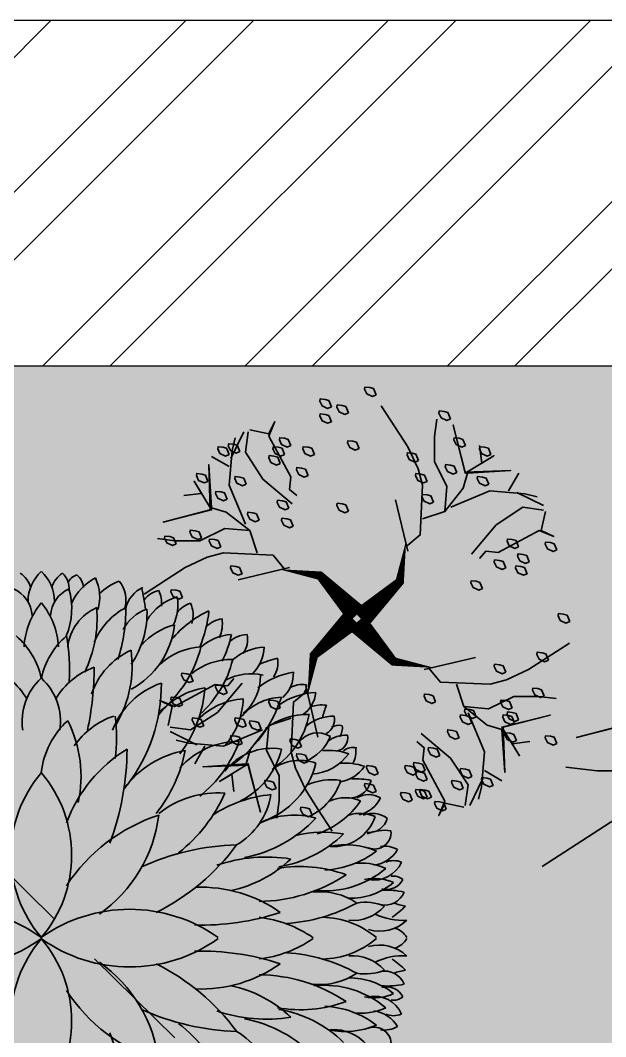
# Model space of a CAD drawing. Header units: millimetres. Extents: x 0 to 59560, y 0 to 21447.
# Drawn here: x 45439 to 45829, y 16801 to 17477 of the extents above; entities that cross this region are included whole.
import ezdxf

# ---------------------------------------------------------------- set-up
doc = ezdxf.new("R2010")
doc.units = ezdxf.units.MM
doc.header["$LTSCALE"] = 150
doc.linetypes.add('DASHED', pattern=[0.75, 0.5, -0.25])
for name, color, linetype in [('ad-Elevation 10', 8, 'Continuous'), ('ad-Furniture', 8, 'Continuous'), ('ad-Wall', 240, 'Continuous'), ('ad-Wall hatch', 8, 'Continuous')]:
    doc.layers.add(name, color=color, linetype=linetype)
doc.layers.add('ad-Landscape', color=7, linetype='Continuous', lineweight=35, true_color=0x007f00)
doc.layers.add('ad-Landscape 2', color=7, linetype='Continuous', lineweight=35, true_color=0x264c00)

# ---------------------------------------------------------------- blocks, each defined once
blk = doc.blocks.new('$ZCDB_AUDIT_GENERATED_1E8BB7')
at = {"layer": 'ad-Landscape'}
for centre, radius, start, end in [((-0.579, 3.745), 0.974, 186.4669, 241.6556), ((1.74, 3.125), 2.067, 169.3214, 184.0479), ((0.295, 3.161), 1.349, 172.2305, 210.013), ((-1.405, 2.554), 0.868, 18.6878, 65.2839), ((-0.914, 2.323), 0.874, 31.4049, 69.8192), ((-2.301, 1.358), 0.927, 41.7393, 89.8284), ((-0.013, 2.499), 1.688, 191.0285, 218.5633), ((-1.856, 1.09), 1.102, 36.0391, 80.2682), ((1.124, 0.963), 1.476, 139.5678, 220.4322), ((-1.124, 0.963), 1.476, 319.5678, 40.4322), ((-1.841, 1.801), 0.836, 189.3048, 239.3197), ((-2.813, 0.17), 1.503, 56.8668, 84.3747), ((-2.053, 0.575), 1.111, 51.6498, 93.9516), ((-0.504, 2.388), 1.772, 203.4099, 232.0446), ((-2.005, -0.521), 2.052, 33.3645, 71.7788), ((0.278, 1.632), 1.654, 187.071, 234.8541), ((-2.07, 2.438), 1.53, 223.1553, 259.12), ((-2.355, -1.807), 2.891, 65.6741, 88.2579), ((-0.182, 2.617), 2.589, 216.3709, 243.6204), ((-2.612, -0.83), 1.771, 71.0687, 99.21), ((-1.914, 1.938), 1.415, 226.1223, 258.1088), ((-1.853, -0.999), 1.59, 87.8069, 125.3426), ((-1.026, -1.431), 1.766, 54.4662, 125.5338), ((-1.026, 1.431), 1.766, 234.4662, 305.5338), ((1.124, -0.963), 1.476, 139.5678, 220.4322), ((1.026, 1.431), 1.766, 234.4662, 305.5338), ((-1.124, -0.963), 1.476, 319.5678, 40.4322), ((-0.182, -2.617), 2.589, 116.3796, 143.6291), ((-3.006, 0.698), 1.529, 249.608, 279.927), ((-0.504, -2.388), 1.772, 127.9554, 156.5901), ((-1.841, -1.801), 0.836, 120.6803, 170.6952), ((2.262, -2.222), 3.258, 159.8575, 179.5136)]:
    blk.add_arc(centre, radius, start, end, dxfattribs=at)
at = {"layer": 'ad-Landscape 2'}
for centre, radius, start, end in [((0.323, 3.905), 0.477, 132.7387, 179.5624), ((-0.323, 3.905), 0.477, 0.4376, 47.2613), ((-0.641, 3.924), 0.342, 140.1793, 198.6746), ((-1.18, 3.454), 0.743, 47.0323, 68.1406), ((-0.143, 3.955), 0.535, 155.1905, 195.2068), ((-0.906, 3.641), 0.606, 24.0272, 62.7305), ((-0.266, 4.046), 0.225, 130.8443, 173.759), ((-0.491, 4.017), 0.214, 30.4156, 68.83), ((-0.096, 4.063), 0.227, 130.9335, 187.2728), ((-0.414, 3.981), 0.305, 17.0973, 56.395), ((0.414, 3.981), 0.305, 123.605, 162.9027), ((-1.053, 3.888), 0.343, 154.8223, 186.1053), ((-1.415, 3.77), 0.269, 35.0422, 78.9599), ((5.866, 2.673), 7.168, 168.7597, 170.8333), ((-1.327, 3.744), 0.358, 14.3796, 65.6782), ((0.485, 3.825), 0.838, 164.1327, 202.2774), ((-0.466, 3.725), 0.359, 3.0513, 66.2944), ((0.466, 3.725), 0.359, 113.7056, 176.9487), ((-1.034, 3.87), 0.552, 170.4856, 205.4529), ((-1.759, 3.363), 0.625, 31.2577, 73.0883), ((-0.466, 3.951), 1.488, 185.9725, 202.7074), ((-2.444, 2.7), 1.205, 39.6176, 65.5256), ((-1.452, 3.751), 0.311, 153.8191, 198.7871), ((-1.821, 3.599), 0.302, 36.3212, 72.6008), ((-0.211, 3.764), 1.016, 176.9811, 215.1502), ((-1.383, 3.356), 0.488, 27.4375, 71.1826), ((0.785, 3.797), 1.765, 178.7548, 198.6115), ((-1.37, 3.11), 0.824, 23.2196, 61.7797), ((0.81, 3.717), 1.458, 175.3381, 205.5558), ((-0.873, 3.314), 0.57, 6.6723, 66.2687), ((0.672, 3.334), 0.873, 140.3941, 176.9962), ((-0.672, 3.334), 0.873, 3.0038, 39.6059), ((-1.692, 3.651), 0.41, 172.3277, 203.6108), ((-2.158, 3.355), 0.356, 46.8629, 80.3692), ((-1.724, 2.922), 0.735, 40.3866, 76.092), ((-2.106, 3.468), 0.289, 169.0778, 214.6406), ((-2.403, 3.194), 0.329, 46.2451, 87.6854), ((-0.915, 3.796), 1.32, 191.9389, 206.2186), ((-2.239, 2.943), 0.581, 48.3364, 86.6749), ((-0.876, 2.829), 0.895, 11.9619, 49.2113), ((0.876, 2.829), 0.895, 130.7887, 168.0381), ((-2.128, 3.396), 0.461, 182.3648, 225.5832), ((-2.622, 2.757), 0.621, 49.7759, 86.9333), ((-1.896, 2.617), 0.764, 47.3855, 86.8116), ((-0.488, 3.723), 1.408, 194.0868, 230.7518), ((-2.458, 3.195), 0.289, 169.0778, 214.6406), ((-3.046, 2.005), 1.281, 66.1435, 76.2848), ((-2.208, 2.504), 0.73, 50.8151, 91.0506), ((-1.014, 3.524), 1.242, 193.527, 228.3981), ((-2.554, 3.07), 0.372, 177.6019, 227.961), ((-3.055, 2.232), 0.863, 51.0238, 81.3872), ((2.889, 3.142), 3.502, 179.9824, 192.0052), ((0.914, 2.323), 0.874, 110.1808, 148.5951), ((-2.436, 2.424), 0.643, 63.0761, 102.3855), ((-1.999, 3.032), 0.544, 178.2486, 230.6804), ((-1.697, 2.079), 0.932, 21.0147, 71.0085), ((0.542, 2.951), 1.936, 179.7315, 217.4115), ((0.453, 2.514), 0.676, 132.165, 188.6083), ((-0.453, 2.514), 0.676, 351.3917, 47.835), ((-3.205, 2.09), 0.759, 53.8433, 88.585), ((-2.833, 2.887), 0.356, 186.207, 235.7181), ((-3.025, 2.67), 0.274, 57.9754, 101.2662), ((-2.929, 2.933), 0.15, 177.4703, 233.8096), ((-2.026, 2.069), 0.846, 38.4928, 81.4291), ((-0.442, 3.021), 1.463, 184.5397, 217.072), ((-1.329, 3.259), 1.53, 197.5905, 235.7456), ((-2.813, 2.152), 0.645, 39.1564, 87.7817), ((-2.402, 1.959), 0.821, 45.1229, 85.9267), ((-1.447, 2.814), 0.898, 182.3009, 220.5076), ((-3.255, 2.307), 0.399, 70.941, 97.7273), ((-4.711, 2.181), 1.496, 14.5537, 20.4136), ((-3.088, 1.801), 0.795, 52.4719, 91.5519), ((-2.167, 2.776), 0.96, 190.8581, 236.5506), ((-3.218, 2.537), 0.186, 168.2362, 240.9945), ((-3.387, 2.087), 0.488, 50.8294, 91.5989), ((1.11, 2.329), 1.983, 172.8697, 187.1303), ((-1.144, 1.7), 0.928, 34.9166, 71.0505), ((0.973, 1.875), 1.434, 153.1598, 192.1138), ((-0.947, 1.818), 0.953, 6.2214, 47.7369), ((-3.325, 2.438), 0.17, 170.7137, 216.2765), ((-3.454, 2.302), 0.168, 59.8902, 103.1809), ((-3.21, 2.109), 0.273, 35.3989, 122.1552), ((-3.41, 2.32), 0.148, 166.0967, 261.703), ((-3.547, 1.977), 0.379, 53.8191, 90.9542), ((-2.867, 2.536), 0.525, 201.8257, 248.0281), ((-0.957, 2.767), 1.425, 199.7331, 231.7721), ((-3.623, 2.031), 0.183, 51.1425, 102.0713), ((-3.413, 2.155), 0.239, 166.7548, 212.3176), ((-3.324, 1.386), 0.793, 85.5663, 108.0123), ((-3.104, 2.475), 0.573, 215.7635, 266.3734), ((-2.675, 1.508), 0.695, 38.2825, 99.3433), ((-1.894, 2.412), 0.921, 193.6684, 242.8823), ((2.262, 2.222), 3.258, 180.4864, 200.1425), ((-1.892, 0.74), 1.708, 20.4746, 58.3718), ((-3.508, 1.218), 0.814, 86.7638, 107.5222), ((-3.002, 1.519), 0.544, 53.779, 109.798), ((-2.259, 2.257), 0.955, 193.7428, 250.7401), ((-3.394, 2.243), 0.437, 214.7848, 261.073), ((-3.646, 0.97), 0.879, 87.0026, 102.0734), ((-3.566, 1.894), 0.271, 193.6546, 282.449), ((-3.37, 1.133), 0.705, 65.6035, 98.753), ((-2.789, 2.062), 0.727, 198.6708, 243.797), ((-3.799, 1.387), 0.279, 60.3623, 119.6377), ((-3.602, 1.788), 0.37, 205.3637, 256.0362), ((-3.531, 1.186), 0.443, 66.5632, 113.4368), ((-2.872, 2.169), 1.015, 214.6416, 251.0624), ((-3.843, 1.163), 0.285, 68.3546, 126.7162), ((-3.699, 1.02), 0.428, 72.4107, 114.4025), ((-2.935, 0.536), 0.892, 63.9188, 106.3599), ((-3.806, 1.439), 0.213, 192.8534, 276.0686), ((-3.393, 1.57), 0.508, 198.3657, 274.3629), ((-3.867, 1.227), 0.193, 174.1867, 290.596), ((-3.99, 0.707), 0.544, 67.6458, 97.2834), ((-3.278, -0.198), 1.427, 76.9569, 99.2549), ((-2.521, 2.218), 1.411, 225.5947, 260.3414), ((-3.983, 0.753), 0.314, 81.5933, 119.1651), ((-3.529, 0.17), 0.914, 78.0173, 113.3144), ((-3.806, 1.227), 0.386, 211.1509, 261.8872), ((-3.242, 1.855), 1.065, 232.5105, 267.2521), ((-4.09, 0.665), 0.235, 66.9546, 113.0454), ((-3.864, 1.022), 0.348, 203.9184, 280.7874), ((-3.715, 0.193), 0.678, 81.5557, 114.7052), ((-3.006, -0.698), 1.529, 80.073, 110.392), ((-4.09, 0.554), 0.166, 79.3544, 130.2832), ((-3.288, 1.64), 1.093, 229.5217, 276.1719), ((-2.506, 2.298), 1.873, 236.553, 269.3505), ((-4.007, 0.779), 0.214, 207.1935, 284.6897), ((-3.868, 0.167), 0.526, 77.3912, 114.963), ((-3.58, 1.265), 0.803, 230.6141, 270.7898), ((-4.021, -0.331), 0.887, 85.5415, 102.4704), ((-3.99, 0.621), 0.238, 201.2281, 283.0029), ((-3.234, -0.221), 0.76, 84.1206, 124.2254), ((-4.487, 1.629), 1.285, 281.6372, 288.0005), ((-3.052, 1.626), 1.72, 226.87, 233.5161), ((-3.761, -0.151), 0.567, 79.894, 113.0436), ((-3.616, 0.691), 0.486, 221.139, 275.5703), ((-2.722, 2.114), 1.948, 241.1822, 266.2604), ((-4.197, 0.939), 0.734, 266.4289, 296.017), ((-3.241, -0.766), 1.009, 91.2562, 130.1055), ((-2.353, -1.17), 1.423, 97.042, 124.3197), ((-1.863, 3.033), 2.882, 251.6105, 271.7173), ((1.026, -1.431), 1.766, 54.4662, 125.5338), ((-3.927, 0.536), 0.456, 226.0882, 286.2369), ((-4.046, -0.101), 0.224, 105.3109, 151.5664), ((-4.046, 0.101), 0.224, 208.4336, 254.6891), ((-3.927, -0.536), 0.456, 73.7631, 133.9118), ((-3.241, 0.766), 1.009, 229.8945, 268.7438), ((-2.353, 1.17), 1.423, 235.6803, 262.958), ((-4.197, -0.939), 0.734, 63.983, 93.5711), ((-3.616, -0.691), 0.486, 84.4297, 138.861), ((-2.722, -2.114), 1.948, 93.7396, 118.8178), ((-1.863, -3.033), 2.882, 88.2827, 108.3895), ((-3.052, -1.626), 1.72, 126.4839, 133.13), ((-1.853, 0.999), 1.59, 234.6574, 272.1931), ((0.278, -1.632), 1.654, 125.1459, 172.929), ((-4.487, -1.629), 1.285, 71.9995, 78.3628), ((-3.99, -0.621), 0.238, 76.9971, 158.7719), ((-3.58, -1.265), 0.803, 89.2102, 129.3859), ((-3.761, 0.151), 0.567, 246.9564, 280.106), ((-3.234, 0.221), 0.76, 235.7746, 275.8794), ((-2.506, -2.298), 1.873, 90.6495, 123.447), ((-4.021, 0.331), 0.887, 257.5296, 274.4585), ((-4.007, -0.779), 0.214, 75.3103, 152.8065), ((-3.288, -1.64), 1.093, 83.8281, 130.4783), ((-1.914, -1.938), 1.415, 101.8912, 133.8777), ((-4.09, -0.554), 0.166, 229.7168, 280.6456), ((-3.864, -1.022), 0.348, 79.2126, 156.0816), ((-3.868, -0.167), 0.526, 245.037, 282.6088), ((-2.005, 0.521), 2.052, 288.2212, 326.6355), ((-3.715, -0.193), 0.678, 245.2948, 278.4443), ((-3.242, -1.855), 1.065, 92.7479, 127.4895), ((-4.09, -0.665), 0.235, 246.9546, 293.0454), ((-3.806, -1.227), 0.386, 98.1128, 148.8491), ((-2.521, -2.218), 1.411, 99.6586, 134.4053), ((-2.07, -2.438), 1.53, 100.88, 136.8447), ((-2.612, 0.83), 1.771, 260.79, 288.9313), ((-2.355, 1.807), 2.891, 271.7421, 294.3259), ((-3.983, -0.753), 0.314, 240.8349, 278.4067), ((-3.867, -1.227), 0.193, 69.404, 185.8133), ((-3.529, -0.17), 0.914, 246.6856, 281.9827), ((-3.393, -1.57), 0.508, 85.6371, 161.6343)]:
    blk.add_arc(centre, radius, start, end, dxfattribs=at)
blk = doc.blocks.new('$ZCDB_AUDIT_GENERATED_1E8E31')
at = {"layer": 'ad-Landscape'}
for points in [[(362.2, 368.8, 36.2, 14.5, 0), (424, 434.3, 14.5, 0.724, 0), (490.5, 444.8, 0, 0, 0), (450.9, 444.8, 0, 0, 0), (475.6, 527.6, 0, 0, 0), (470.7, 544.9, 0, 0, 0), (382.1, 603.6, 0, 0, 0), (406.7, 583.1, 0, 0, 0), (362.2, 579.4, 0, 0, 0), (406.7, 583.1, 0, 0, 0), (470.7, 544.9, 0, 0, 0), (436.3, 652.2, 0, 0, 0), (485.7, 696.8, 0, 0, 0), (433.7, 652.2, 0, 0, 0), (421.4, 696.8, 0, 0, 0), (428.8, 717.7, 0, 0, 0), (416.5, 696.8, 0, 0, 0), (374.6, 720.9, 0, 0, 0), (416.5, 696.8, 0, 0, 0), (325.2, 724.6, 0, 0, 0)], [(355.7, 362.2, 36.2, 14.5, 0), (290.2, 424, 14.5, 0.724, 0), (279.7, 490.5, 0, 0, 0), (279.7, 450.9, 0, 0, 0), (197, 475.6, 0, 0, 0), (179.7, 470.7, 0, 0, 0), (121, 382.1, 0, 0, 0), (141.5, 406.7, 0, 0, 0), (145.1, 362.2, 0, 0, 0), (141.5, 406.7, 0, 0, 0), (179.7, 470.7, 0, 0, 0), (72.3, 436.3, 0, 0, 0), (27.7, 485.7, 0, 0, 0), (72.3, 433.7, 0, 0, 0), (27.7, 421.4, 0, 0, 0), (6.8, 428.8, 0, 0, 0), (27.7, 416.5, 0, 0, 0), (3.6, 374.6, 0, 0, 0), (27.7, 416.5, 0, 0, 0), (0, 325.2, 0, 0, 0)], [(368.8, 362.3, 36.2, 14.5, 0), (434.3, 300.6, 14.5, 0.724, 0), (444.8, 234, 0, 0, 0), (444.8, 273.6, 0, 0, 0), (527.6, 249, 0, 0, 0), (544.9, 253.8, 0, 0, 0), (603.6, 342.5, 0, 0, 0), (583.1, 317.8, 0, 0, 0), (579.4, 362.3, 0, 0, 0), (583.1, 317.8, 0, 0, 0), (544.9, 253.8, 0, 0, 0), (652.2, 288.3, 0, 0, 0), (696.8, 238.9, 0, 0, 0), (652.2, 290.9, 0, 0, 0), (696.8, 303.2, 0, 0, 0), (717.7, 295.7, 0, 0, 0), (696.8, 308.1, 0, 0, 0), (720.9, 350, 0, 0, 0), (696.8, 308.1, 0, 0, 0), (724.6, 399.3, 0, 0, 0)], [(362.3, 355.7, 36.2, 14.5, 0), (300.6, 290.2, 14.5, 0.724, 0), (234, 279.7, 0, 0, 0), (273.6, 279.7, 0, 0, 0), (249, 197, 0, 0, 0), (253.8, 179.7, 0, 0, 0), (342.5, 121, 0, 0, 0), (317.8, 141.5, 0, 0, 0), (362.3, 145.1, 0, 0, 0), (317.8, 141.5, 0, 0, 0), (253.8, 179.7, 0, 0, 0), (288.3, 72.3, 0, 0, 0), (238.9, 27.7, 0, 0, 0), (290.9, 72.3, 0, 0, 0), (303.2, 27.7, 0, 0, 0), (295.7, 6.8, 0, 0, 0), (308.1, 27.7, 0, 0, 0), (350, 3.6, 0, 0, 0), (308.1, 27.7, 0, 0, 0), (399.3, 0, 0, 0, 0)]]:
    blk.add_lwpolyline(points, format="xyseb", dxfattribs=at)
for points in [[(329.8, 738.4), (334.2, 748.9), (340.5, 750.7), (348.7, 751.6), (349.4, 748), (345.6, 740.1), (336.1, 735.7)], [(376.3, 708.2), (380.7, 718.7), (387, 720.5), (395.2, 721.4), (395.9, 717.8), (392, 709.9), (382.6, 705.5)], [(405, 718.3), (409.4, 728.8), (415.7, 730.6), (423.9, 731.5), (424.5, 727.9), (420.7, 720), (411.3, 715.6)], [(204.6, 698.2), (209, 708.8), (215.3, 710.5), (223.5, 711.4), (224.1, 707.8), (220.3, 700), (210.9, 695.5)], [(405, 693.2), (409.4, 703.8), (415.7, 705.5), (423.9, 706.4), (424.5, 702.9), (420.7, 695), (411.3, 690.6)], [(136.6, 638.1), (141, 648.7), (147.3, 650.4), (155.5, 651.3), (156.1, 647.7), (152.3, 639.9), (142.9, 635.4)], [(179.5, 653.1), (183.9, 663.6), (190.2, 665.4), (198.4, 666.3), (199, 662.7), (195.2, 654.8), (185.8, 650.4)], [(358.4, 648.1), (362.8, 658.7), (369.1, 660.4), (377.3, 661.3), (378, 657.7), (374.2, 649.8), (364.7, 645.4)], [(433.6, 638.1), (438, 648.7), (444.3, 650.4), (452.5, 651.3), (453.2, 647.7), (449.4, 639.9), (439.9, 635.4)], [(473, 653.1), (477.4, 663.6), (483.7, 665.4), (491.9, 666.3), (492.5, 662.7), (488.7, 654.8), (479.3, 650.4)], [(483.7, 638.1), (488, 648.7), (494.3, 650.4), (502.5, 651.3), (503.2, 647.7), (499.4, 639.9), (490, 635.4)], [(558.8, 643.1), (563.2, 653.7), (569.5, 655.4), (577.7, 656.3), (578.3, 652.7), (574.5, 644.8), (565.1, 640.4)], [(576.7, 638.1), (581.1, 648.7), (587.4, 650.4), (595.6, 651.3), (596.2, 647.7), (592.4, 639.9), (583, 635.4)], [(258.3, 628), (262.7, 638.6), (269, 640.3), (277.2, 641.2), (277.8, 637.7), (274, 629.8), (264.6, 625.4)], [(490.9, 623), (495.3, 633.6), (501.5, 635.3), (509.7, 636.3), (510.4, 632.7), (506.6, 624.8), (497.2, 620.4)], [(193.8, 608), (198.2, 618.5), (204.5, 620.2), (212.7, 621.2), (213.4, 617.6), (209.6, 609.7), (200.1, 605.3)], [(444.3, 603), (448.7, 613.5), (455, 615.3), (463.2, 616.2), (463.9, 612.6), (460, 604.7), (450.6, 600.3)], [(140.2, 588), (144.5, 598.6), (150.8, 600.3), (159, 601.2), (159.7, 597.6), (155.9, 589.7), (146.4, 585.3)], [(243.9, 593), (248.3, 603.5), (254.6, 605.3), (262.8, 606.2), (263.5, 602.6), (259.7, 594.7), (250.2, 590.3)], [(548.1, 588), (552.5, 598.6), (558.8, 600.3), (567, 601.2), (567.6, 597.6), (563.8, 589.7), (554.4, 585.3)], [(612.5, 593), (616.8, 603.5), (623.1, 605.3), (631.3, 606.2), (632, 602.6), (628.2, 594.7), (618.8, 590.3)], [(233.2, 557.8), (237.6, 568.4), (243.9, 570.1), (252.1, 571.1), (252.7, 567.5), (248.9, 559.6), (239.5, 555.2)], [(580.3, 562.9), (584.7, 573.5), (591, 575.2), (599.2, 576.2), (599.9, 572.6), (596.1, 564.7), (586.6, 560.3)], [(376.3, 542.9), (380.7, 553.4), (387, 555.2), (395.2, 556.1), (395.9, 552.5), (392, 544.6), (382.6, 540.2)], [(476.5, 547.9), (480.9, 558.4), (487.2, 560.2), (495.4, 561.1), (496.1, 557.5), (492.3, 549.6), (482.8, 545.2)], [(469.3, 517.8), (473.7, 528.4), (480, 530.1), (488.2, 531), (488.9, 527.4), (485.1, 519.5), (475.6, 515.1)], [(526.6, 527.8), (531, 538.3), (537.3, 540.1), (545.5, 541), (546.2, 537.4), (542.4, 529.5), (532.9, 525.1)], [(90, 482.8), (94.4, 493.3), (100.7, 495.1), (108.9, 496), (109.6, 492.4), (105.8, 484.5), (96.3, 480.1)], [(591, 482.8), (595.4, 493.3), (601.7, 495.1), (609.9, 496), (610.6, 492.4), (606.7, 484.5), (597.3, 480.1)], [(623.2, 497.7), (627.6, 508.3), (633.9, 510), (642.1, 511), (642.8, 507.4), (639, 499.5), (629.5, 495.1)], [(666.1, 487.8), (670.5, 498.3), (676.8, 500.1), (685, 501), (685.7, 497.4), (681.9, 489.5), (672.4, 485.1)], [(25.7, 477.7), (30.1, 488.2), (36.4, 490), (44.6, 490.9), (45.2, 487.3), (41.4, 479.4), (32, 475)], [(72.1, 457.7), (76.5, 468.3), (82.8, 470), (91, 470.9), (91.7, 467.3), (87.9, 459.5), (78.4, 455)], [(75.8, 437.6), (80.2, 448.2), (86.5, 449.9), (94.7, 450.9), (95.3, 447.3), (91.5, 439.4), (82.1, 435)], [(111.6, 447.6), (116, 458.2), (122.3, 459.9), (130.5, 460.8), (131.1, 457.2), (127.3, 449.4), (117.9, 444.9)], [(555.2, 437.6), (559.6, 448.2), (565.9, 449.9), (574.1, 450.9), (574.8, 447.3), (571, 439.4), (561.5, 435)], [(150.9, 412.6), (155.3, 423.1), (161.6, 424.9), (169.8, 425.8), (170.5, 422.2), (166.7, 414.3), (157.2, 409.9)], [(655.4, 397.5), (659.8, 408.1), (666.1, 409.8), (674.3, 410.7), (675, 407.1), (671.2, 399.2), (661.7, 394.8)], [(4.2, 357.5), (8.6, 368), (14.9, 369.8), (23.1, 370.7), (23.8, 367.1), (20, 359.2), (10.5, 354.8)], [(40, 292.3), (44.4, 302.8), (50.7, 304.6), (58.9, 305.5), (59.6, 301.9), (55.7, 294), (46.3, 289.6)], [(111.6, 272.2), (116, 282.8), (122.3, 284.5), (130.5, 285.4), (131.1, 281.8), (127.3, 273.9), (117.9, 269.5)], [(637.6, 257.2), (641.9, 267.8), (648.2, 269.5), (656.4, 270.5), (657.1, 266.9), (653.3, 259), (643.9, 254.6)], [(47.1, 232.2), (51.5, 242.7), (57.8, 244.5), (66, 245.4), (66.7, 241.8), (62.9, 233.9), (53.4, 229.5)], [(580.3, 237.2), (584.7, 247.7), (591, 249.5), (599.2, 250.4), (599.9, 246.8), (596.1, 238.9), (586.6, 234.5)], [(100.8, 212.1), (105.2, 222.7), (111.5, 224.4), (119.7, 225.3), (120.4, 221.7), (116.5, 213.8), (107.1, 209.4)], [(229.6, 222.1), (234, 232.6), (240.3, 234.4), (248.5, 235.3), (249.2, 231.7), (245.3, 223.8), (235.9, 219.4)], [(490.9, 212.1), (495.3, 222.7), (501.5, 224.4), (509.7, 225.3), (510.4, 221.7), (506.6, 213.8), (497.2, 209.4)], [(655.4, 217.1), (659.8, 227.6), (666.1, 229.4), (674.3, 230.3), (675, 226.7), (671.2, 218.8), (661.7, 214.4)], [(90, 192), (94.4, 202.6), (100.7, 204.3), (108.9, 205.3), (109.6, 201.7), (105.8, 193.8), (96.3, 189.4)], [(161.6, 197), (166, 207.6), (172.3, 209.3), (180.5, 210.2), (181.2, 206.6), (177.3, 198.8), (167.9, 194.4)], [(97.2, 187), (101.6, 197.6), (107.9, 199.3), (116.1, 200.3), (116.8, 196.7), (113, 188.8), (103.5, 184.4)], [(168.8, 187), (173.2, 197.6), (179.5, 199.3), (187.7, 200.3), (188.4, 196.7), (184.5, 188.8), (175.1, 184.4)], [(523, 177.1), (527.4, 187.6), (533.7, 189.4), (541.9, 190.3), (542.5, 186.7), (538.7, 178.8), (529.3, 174.4)], [(548.1, 182.1), (552.5, 192.6), (558.8, 194.4), (567, 195.3), (567.6, 191.7), (563.8, 183.8), (554.4, 179.4)], [(619.7, 182.1), (624.1, 192.6), (630.4, 194.4), (638.6, 195.3), (639.2, 191.7), (635.4, 183.8), (626, 179.4)], [(190.3, 162), (194.7, 172.5), (201, 174.3), (209.2, 175.2), (209.8, 171.6), (206, 163.7), (196.6, 159.3)], [(25.7, 152), (30.1, 162.6), (36.4, 164.3), (44.6, 165.2), (45.2, 161.6), (41.4, 153.7), (32, 149.3)], [(93.7, 157), (98.1, 167.6), (104.4, 169.3), (112.6, 170.2), (113.2, 166.6), (109.4, 158.7), (100, 154.3)], [(455.1, 146.9), (459.5, 157.5), (465.8, 159.2), (474, 160.1), (474.6, 156.5), (470.8, 148.6), (461.4, 144.2)], [(555.2, 152), (559.6, 162.6), (565.9, 164.3), (574.1, 165.2), (574.8, 161.6), (571, 153.7), (561.5, 149.3)], [(222.5, 131.9), (226.9, 142.5), (233.2, 144.2), (241.4, 145.2), (242, 141.6), (238.2, 133.7), (228.8, 129.3)], [(247.5, 106.9), (251.9, 117.4), (258.2, 119.2), (266.4, 120.1), (267.1, 116.5), (263.2, 108.6), (253.8, 104.2)], [(444.3, 121.8), (448.7, 132.4), (455, 134.1), (463.2, 135.1), (463.9, 131.5), (460, 123.6), (450.6, 119.2)], [(168.8, 96.8), (173.2, 107.3), (179.5, 109.1), (187.7, 110), (188.4, 106.4), (184.5, 98.5), (175.1, 94.1)], [(243.9, 91.8), (248.3, 102.4), (254.6, 104.1), (262.8, 105), (263.5, 101.4), (259.7, 93.5), (250.2, 89.1)], [(261.8, 101.9), (266.2, 112.4), (272.5, 114.2), (280.7, 115.1), (281.4, 111.5), (277.6, 103.6), (268.1, 99.2)], [(326.3, 101.9), (330.7, 112.4), (337, 114.2), (345.2, 115.1), (345.8, 111.5), (342, 103.6), (332.6, 99.2)], [(133, 81.8), (137.4, 92.4), (143.7, 94.1), (151.9, 95), (152.6, 91.4), (148.8, 83.6), (139.3, 79.1)], [(183.1, 76.8), (187.5, 87.4), (193.8, 89.1), (202, 90.1), (202.7, 86.5), (198.9, 78.6), (189.4, 74.2)], [(498, 76.8), (502.4, 87.4), (508.7, 89.1), (516.9, 90.1), (517.5, 86.5), (513.7, 78.6), (504.3, 74.2)], [(236.8, 61.7), (241.2, 72.3), (247.5, 74), (255.7, 75), (256.4, 71.4), (252.6, 63.5), (243.1, 59.1)], [(243.9, 61.7), (248.3, 72.3), (254.6, 74), (262.8, 75), (263.5, 71.4), (259.7, 63.5), (250.2, 59.1)], [(269, 56.8), (273.3, 67.3), (279.6, 69.1), (287.8, 70), (288.5, 66.4), (284.7, 58.5), (275.3, 54.1)], [(329.8, 71.7), (334.2, 82.3), (340.5, 84), (348.7, 84.9), (349.4, 81.4), (345.6, 73.5), (336.1, 69.1)], [(211.7, 41.7), (216.1, 52.2), (222.4, 54), (230.6, 54.9), (231.3, 51.3), (227.5, 43.4), (218, 39)], [(437.2, 31.7), (441.6, 42.3), (447.9, 44), (456.1, 44.9), (456.7, 41.3), (452.9, 33.4), (443.5, 29)]]:
    blk.add_lwpolyline(points, close=True, dxfattribs=at)
for points in [[(279.7, 483.1), (255.6, 502.9), (252, 586.7), (259.3, 613.9), (276.6, 651), (297, 682.8), (321.1, 719.8)], [(214.2, 542.2), (183.3, 581.8), (176, 606.5), (103.7, 611.3), (179.7, 608.7), (200.1, 687.7), (179.7, 606.5), (131.5, 636), (151.9, 623.7), (155.6, 653.2)], [(252, 529.8), (214.2, 542.2), (210.6, 584.1), (231.5, 626.3), (231.5, 668.2), (227.9, 697.7)], [(463.2, 569), (475.6, 579.4), (473.3, 600.4), (510.3, 669.1), (500.3, 693.6), (510.3, 672.7), (542.2, 679.5)], [(470.7, 555.3), (520.1, 596.7), (549.6, 641.8), (544.8, 676.3)], [(574.3, 631.3), (552.2, 676.3)], [(549.6, 520.8), (576.9, 586.3), (572, 644.9), (566.8, 665.9)], [(576.9, 617.7), (606.5, 634.9)], [(542.2, 510.3), (581.8, 541.2), (606.5, 548.5), (611.3, 620.8), (608.7, 544.9), (687.7, 524.4), (606.5, 544.9), (636, 593.1), (623.7, 572.6), (653.2, 569)], [(106.9, 576.9), (89.6, 606.5)], [(93.2, 574.3), (48.2, 552.2)], [(203.8, 549.6), (138.3, 576.9), (79.6, 572), (58.7, 566.8)], [(169.2, 470.7), (127.8, 520.1), (82.8, 549.6), (48.2, 544.8)], [(276.6, 475.6), (297, 562)], [(155.6, 463.2), (145.1, 475.6), (124.2, 473.3), (55.5, 510.3), (30.9, 500.3), (51.9, 510.3), (45, 542.2)], [(529.8, 472.6), (542.2, 510.3), (584.1, 513.9), (626.3, 493), (668.2, 493), (697.7, 496.7)], [(483.1, 444.8), (502.9, 468.9), (586.7, 472.6), (613.9, 465.3), (651, 448), (682.8, 427.5), (719.8, 403.4)], [(475.6, 448), (562, 427.5)], [(241.5, 279.7), (221.7, 255.6), (137.9, 252), (110.6, 259.3), (73.6, 276.6), (41.8, 297), (4.7, 321.1)], [(249, 276.6), (162.6, 297)], [(569, 261.3), (579.4, 249), (600.4, 251.2), (669.1, 214.2), (693.6, 224.3), (672.7, 214.2), (679.5, 182.4)], [(194.7, 252), (182.4, 214.2), (140.5, 210.6), (98.3, 231.5), (56.4, 231.5), (26.8, 227.9)], [(444.8, 241.5), (468.9, 221.7), (472.6, 137.9), (465.3, 110.6), (448, 73.6), (427.5, 41.8), (403.4, 4.7)], [(448, 249), (427.5, 162.6)], [(555.3, 253.8), (596.7, 204.5), (641.8, 174.9), (676.3, 179.8)], [(182.4, 214.2), (142.8, 183.3), (118.1, 176), (113.2, 103.7), (115.8, 179.7), (36.9, 200.1), (118.1, 179.7), (88.5, 131.5), (100.9, 151.9), (71.3, 155.6)], [(174.9, 203.8), (147.6, 138.3), (152.5, 79.6), (157.7, 58.7)], [(472.6, 194.7), (510.3, 182.4), (513.9, 140.5), (493, 98.3), (493, 56.4), (496.7, 26.8)], [(510.3, 182.4), (541.2, 142.8), (548.5, 118.1), (620.8, 113.2), (544.9, 115.8), (524.4, 36.9), (544.9, 118.1), (593.1, 88.5), (572.6, 100.9), (569, 71.3)], [(520.8, 174.9), (586.3, 147.6), (644.9, 152.5), (665.9, 157.7)], [(631.3, 150.2), (676.3, 172.3)], [(253.8, 169.2), (204.5, 127.8), (174.9, 82.8), (179.8, 48.2)], [(261.3, 155.6), (249, 145.1), (251.2, 124.2), (214.2, 55.5), (224.3, 30.9), (214.2, 51.9), (182.4, 45)], [(617.7, 147.6), (634.9, 118.1)], [(147.6, 106.9), (118.1, 89.6)], [(150.2, 93.2), (172.3, 48.2)]]:
    blk.add_lwpolyline(points, dxfattribs=at)
blk = doc.blocks.new('$ZCDB_AUDIT_GENERATED_1E8EA8')
at = {"layer": 'ad-Landscape'}
for points in [[(538.67, 507.02), (578.04, 537.75), (602.56, 544.98), (607.4, 616.84), (604.82, 541.37), (683.23, 521.03), (602.56, 541.37), (631.93, 589.27), (619.67, 568.94), (649.03, 565.32)], [(526.41, 469.51), (538.67, 507.02), (580.3, 510.63), (622.25, 489.84), (663.87, 489.84), (693.24, 493.46)], [(479.95, 441.94), (499.63, 465.89), (582.88, 469.51), (609.99, 462.28), (646.77, 445.1), (678.39, 424.76), (715.18, 400.81)]]:
    blk.add_lwpolyline(points, dxfattribs=at)
blk.add_lwpolyline([(366.46, 359.97, 35.98, 14.39, 0), (431.54, 298.66, 14.39, 0.72, 0), (441.94, 232.52, 0, 0, 0), (441.94, 271.88, 0, 0, 0), (524.19, 247.36, 0, 0, 0), (541.37, 252.2, 0, 0, 0), (599.67, 340.29, 0, 0, 0), (579.33, 315.77, 0, 0, 0), (575.71, 359.97, 0, 0, 0), (579.33, 315.77, 0, 0, 0), (541.37, 252.2, 0, 0, 0), (648.03, 286.4, 0, 0, 0), (692.32, 237.36, 0, 0, 0), (648.03, 288.98, 0, 0, 0), (692.32, 301.25, 0, 0, 0), (713.11, 293.82, 0, 0, 0), (692.32, 306.09, 0, 0, 0), (716.27, 347.71, 0, 0, 0), (692.32, 306.09, 0, 0, 0), (719.89, 396.76, 0, 0, 0)], format="xyseb", dxfattribs=at)
blk = doc.blocks.new('zw$1B3')
at = {"transparency": 33554559}
h = blk.add_hatch(color=74, dxfattribs=at)
h.dxf.hatch_style = 1
h.paths.add_polyline_path([(0, 0), (-1220, 0), (-1220, -1200), (0, -1200)])
at = {"layer": 'ad-Elevation 10', "lineweight": 9}
blk.add_lwpolyline([(0, 0), (-1220, 0), (-1220, -1200), (0, -1200)], close=True, dxfattribs=at)
at = {"layer": 'ad-Furniture', "linetype": 'DASHED'}
blk.add_lwpolyline([(-1220, 0), (0, -1200)], dxfattribs=at)
at = {"xscale": -57.34105759339501, "yscale": 57.34105759339504, "zscale": 57.34105759339504, "rotation": 359.9999999999996}
blk.add_blockref('$ZCDB_AUDIT_GENERATED_1E8BB7', (-854.47, -380.76), dxfattribs=at)
at = {"layer": 'ad-Landscape', "rotation": 359.9999999999996}
for name, p, xscale, yscale, zscale in [('$ZCDB_AUDIT_GENERATED_1E8E31', (-501.11, -311.48), -0.395767119159003, 0.3957671191590032, 0.3957671191590032), ('$ZCDB_AUDIT_GENERATED_1E8EA8', (-10.06, -619.46), -0.7144563243118908, 0.7144563243118911, 0.7144563243118911)]:
    blk.add_blockref(name, p, dxfattribs=dict(at, xscale=xscale, yscale=yscale, zscale=zscale))
blk = doc.blocks.new('zw$15F0')
at = {"layer": 'ad-Landscape', "rotation": 359.9999999999999}
blk.add_blockref('zw$1B3', (0, 4580), dxfattribs=at)

msp = doc.modelspace()

# ---------------------------------------------------------------- hatches: boundary and pattern name
at = {"layer": 'ad-Wall hatch'}
h = msp.add_hatch(dxfattribs=at)
h.set_pattern_fill('ANSI32', color=256, scale=10)
h.set_pattern_definition([(45, (32602.6, 3722.27), (-67.35192, 67.35192), []), (45, (32647.5, 3722.27), (-67.35192, 67.35192), [])])
h.paths.add_polyline_path([(46792.6, 8252.27), (46792.6, 8582.27), (37537.6, 8582.27), (37537.6, 8352.27), (37637.6, 8352.27), (37637.6, 7652.27), (37752.6, 7652.27), (37752.6, 8352.27), (40952.6, 8352.27), (40952.6, 6852.27), (39452.6, 6852.27), (39452.6, 6737.27), (40952.6, 6737.27), (40952.6, 3952.27), (37752.6, 3952.27), (37752.6, 6737.27), (38652.6, 6737.27), (38652.6, 6852.27), (37637.6, 6852.27), (37637.6, 3952.27), (32982.6, 3952.27), (32982.6, 8352.27), (36637.6, 8352.27), (36637.6, 8582.27), (36232.6, 8582.27), (36232.6, 12782.27), (32982.6, 12782.27), (32982.6, 12927.27), (32752.6, 12927.27), (32752.6, 12552.27), (36002.6, 12552.27), (36002.6, 8582.27), (32752.6, 8582.27), (32752.6, 3722.27), (41182.6, 3722.27), (41182.6, 8352.27), (46562.6, 8352.27), (46562.6, 8252.27)])
h.paths.add_polyline_path([(46562.6, 7402.27), (46562.6, 3722.27), (47492.6, 3722.27), (47492.6, 3952.27), (46792.6, 3952.27), (46792.6, 7402.27)])
h.paths.add_polyline_path([(48152.6, 12552.27), (48152.6, 8352.27), (50697.6, 8352.27), (50697.6, 3952.27), (48342.6, 3952.27), (48342.6, 3722.27), (50927.6, 3722.27), (50927.6, 8582.27), (48382.6, 8582.27), (48382.6, 12552.27), (50927.6, 12552.27), (50927.6, 17477.27), (32752.6, 17477.27), (32752.6, 14127.27), (32982.6, 14127.27), (32982.6, 17247.27), (38052.6, 17247.27), (38052.6, 12552.27), (40292.6, 12552.27), (40292.6, 12782.27), (40192.6, 12782.27), (40192.6, 13632.27), (40077.6, 13632.27), (40077.6, 12782.27), (38282.6, 12782.27), (38282.6, 17247.27), (40077.6, 17247.27), (40077.6, 14397.27), (40192.6, 14397.27), (40192.6, 17247.27), (43622.6, 17247.27), (43622.6, 12782.27), (41192.6, 12782.27), (41192.6, 12552.27), (46952.6, 12552.27), (46952.6, 12782.27), (46537.6, 12782.27), (46537.6, 13277.27), (46307.6, 13277.27), (46307.6, 12667.27), (43852.6, 12667.27), (43852.6, 14372.27), (44857.6, 14372.27), (44857.6, 14487.27), (43852.6, 14487.27), (43852.6, 17247.27), (46307.6, 17247.27), (46307.6, 14487.27), (45657.6, 14487.27), (45657.6, 14372.27), (46537.6, 14372.27), (46537.6, 17247.27), (50697.6, 17247.27), (50697.6, 12782.27), (47852.6, 12782.27), (47852.6, 12552.27)])

# ---------------------------------------------------------------- next in the draw order: block references
at = {"rotation": 360}
msp.add_blockref('zw$15F0', (46307.6, 12667.27), dxfattribs=at)

# ---------------------------------------------------------------- next in the draw order: linework, layer by layer
at = {"layer": 'ad-Wall'}
for points in [[(50927.6, 17477.27), (32752.6, 17477.27), (32752.6, 14127.27), (32982.6, 14127.27), (32982.6, 17247.27), (38052.6, 17247.27), (38052.6, 12552.27), (40292.6, 12552.27), (40292.6, 12782.27), (40192.6, 12782.27), (40192.6, 13632.27), (40077.6, 13632.27), (40077.6, 12782.27), (38282.6, 12782.27), (38282.6, 17247.27), (40077.6, 17247.27), (40077.6, 14397.27), (40192.6, 14397.27), (40192.6, 17247.27), (43622.6, 17247.27), (43622.6, 12782.27), (41192.6, 12782.27), (41192.6, 12552.27), (46952.6, 12552.27)], [(46952.6, 12782.27), (46537.6, 12782.27), (46537.6, 13277.27), (46307.6, 13277.27), (46307.6, 12667.27), (43852.6, 12667.27), (43852.6, 14372.27), (44857.6, 14372.27), (44857.6, 14487.27), (43852.6, 14487.27), (43852.6, 17247.27), (46307.6, 17247.27), (46307.6, 14487.27), (45657.6, 14487.27), (45657.6, 14372.27), (46537.6, 14372.27), (46537.6, 17247.27), (50697.6, 17247.27)]]:
    msp.add_lwpolyline(points, dxfattribs=at)

doc.saveas('drawing.dxf')
